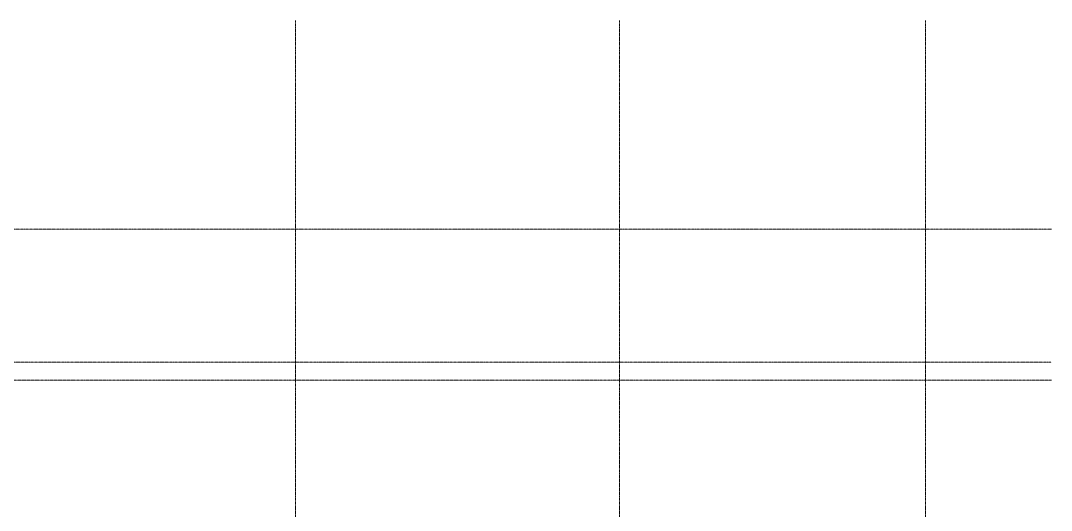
# Model space of a CAD drawing. Extents: x 73996 to 686888, y -9729 to 263202.
# Drawn here: x 518291 to 546926, y 249585 to 263202 of the extents above; entities that cross this region are included whole.
import ezdxf

# ---------------------------------------------------------------- set-up
doc = ezdxf.new("R2010")
doc.units = 0
doc.header["$LTSCALE"] = 20
doc.linetypes.add('Data Center Layout_L20$0$CENTER', pattern=[2, 1.25, -0.25, 0.25, -0.25])
doc.layers.add('Data Center Layout_L20$0$H-SIN', color=252, linetype='Data Center Layout_L20$0$CENTER', lineweight=9)
doc.layers.add('Data Center Layout_L20$0$K-SIN', color=252, linetype='Data Center Layout_L20$0$CENTER', lineweight=9)

# ---------------------------------------------------------------- blocks, each defined once
blk = doc.blocks.new('Data Center Layout_L20$0$A$C80dc7663')
at = {"layer": 'Data Center Layout_L20$0$H-SIN'}
for p, q in [((567940.24, 124521.53), (567940.24, 230045.59)), ((576940.24, 124521.53), (576940.24, 230045.59)), ((585440.24, 124521.53), (585440.24, 230045.59)), ((294307.41, 220045.59), (588940.24, 220045.59))]:
    blk.add_line(p, q, dxfattribs=at)
at = {"layer": 'Data Center Layout_L20$0$K-SIN'}
for p, q in [((306801.27, 224245.59), (588940.24, 224245.59)), ((307940.24, 220545.59), (588940.24, 220545.59))]:
    blk.add_line(p, q, dxfattribs=at)
blk = doc.blocks.new('Data Center Layout_L20')
blk.add_blockref('Data Center Layout_L20$0$A$C80dc7663', (-42015, 33157))

msp = doc.modelspace()

# ---------------------------------------------------------------- block references
msp.add_blockref('Data Center Layout_L20', (0, 0))

doc.saveas('drawing.dxf')
